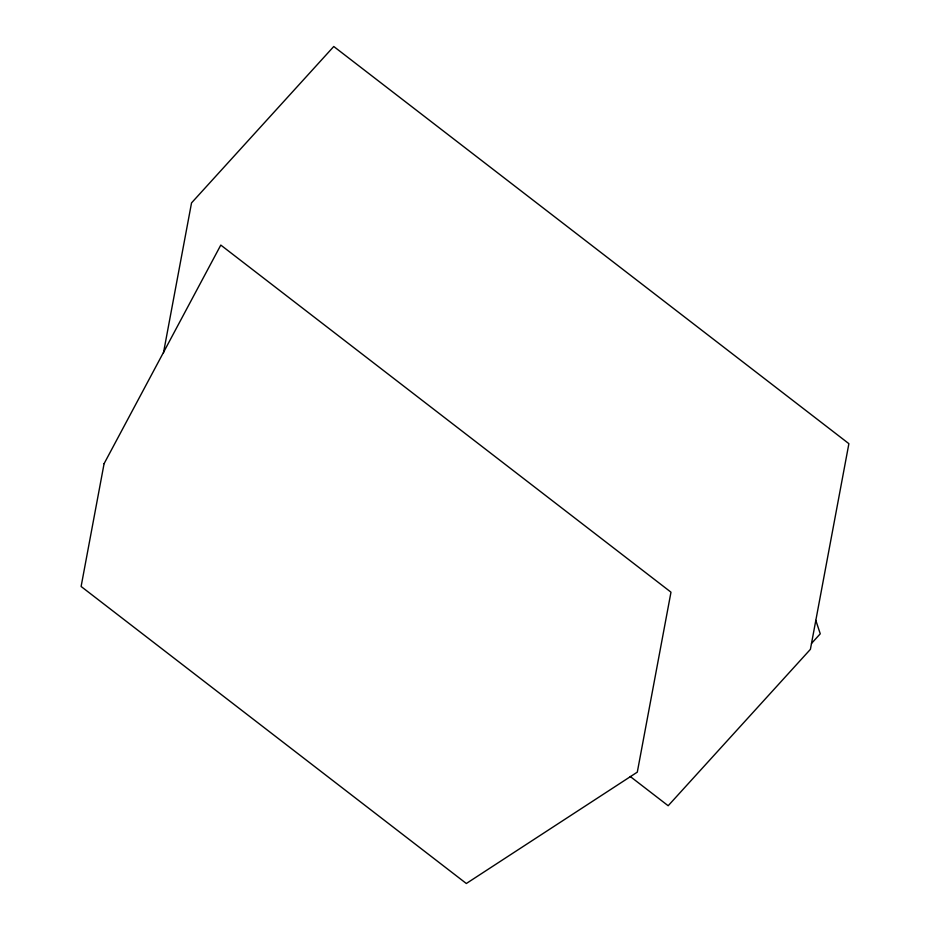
<?xml version="1.0" encoding="UTF-8"?>
<svg xmlns="http://www.w3.org/2000/svg" width="930" height="930" viewBox="0 0 930 930"><rect width="100%" height="100%" fill="white"/><g stroke="black" fill="none" stroke-linecap="round" stroke-linejoin="round"><path stroke-width="1.4" d="M163.471 352.865L191.534 202.903L333.765 46.5L848.892 443.668L810.402 649.338L668.17 805.74L630.226 776.48M811.506 643.432L820.26 633.807L815.819 620.38M104.09 463.663L81.108 586.481L466.337 883.5L637.306 772.133L670.983 592.178L220.794 245.078L104.09 463.663"/></g></svg>
